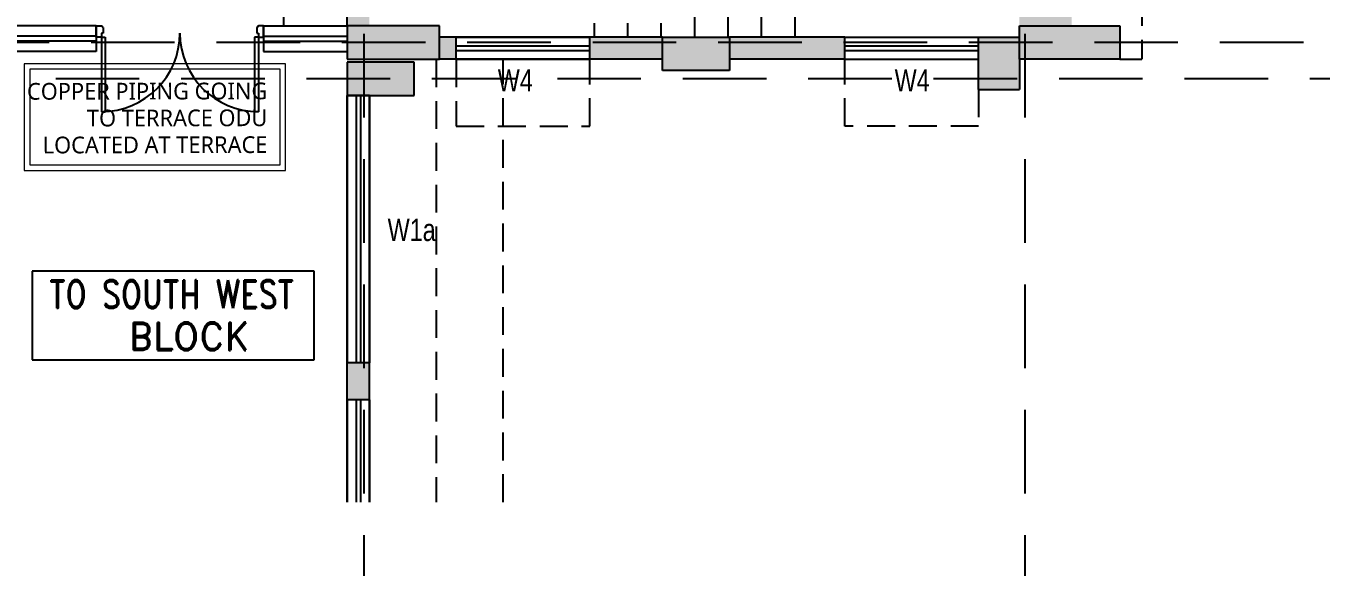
# Model space of a CAD drawing. Extents: x 11598203 to 11995143, y -3849975 to -3698974.
# Drawn here: x 11967118 to 11978736, y -3813728 to -3808871 of the extents above; entities that cross this region are included whole.
import ezdxf
from ezdxf.enums import TextEntityAlignment as Align

# ---------------------------------------------------------------- set-up
doc = ezdxf.new("R2010")
doc.units = 0
doc.header["$MEASUREMENT"] = 0
doc.linetypes.add('DASHED', pattern=[0.75, 0.5, -0.25])
doc.linetypes.add('HIDDEN', pattern=[0.375, 0.25, -0.125])
doc.layers.get('0').update_dxf_attribs({"linetype": 'CONTINUOUS'})
for name, color, linetype in [('GRID LINES', 9, 'CONTINUOUS'), ('HATCH', 7, 'CONTINUOUS'), ('SECTION', 8, 'CONTINUOUS')]:
    doc.layers.add(name, color=color, linetype=linetype)
doc.layers.add('MEP_HVAC_TEXT', color=7, linetype='CONTINUOUS', lineweight=0)
doc.styles.add('ARIAL', font='arial.ttf', dxfattribs={"width": 0.75})
doc.styles.add('RD', font='ROMAND')
doc.styles.get("Standard").update_dxf_attribs({"font": 'arial.ttf'})

# ---------------------------------------------------------------- blocks, each defined once
blk = doc.blocks.new('8TH FLOOR')
at = {"ltscale": 500}
for points in [[(-6729.999999988824, 5251.73913045926), (-6929.999999692664, 5251.73913045926), (-6929.999999690801, 299.9999999981374), (-6729.999999990687, 299.9999999976717)], [(-429.9999996982515, 664.9999999981374), (-699.9999997001141, 664.9999999981374), (-899.9999997001141, 664.9999999981374), (-899.9999997001141, 299.9999999981374), (-429.9999997001141, 299.9999999976717)], [(-5951.739130010828, 200), (-6101.739130310714, 200.0000000004657), (-6101.739130312577, 0), (-5951.739130010828, 0)], [(-4099.999999992549, 200.0000000004657), (-4751.739129714668, 200.0000000004657), (-4751.739129714668, 0), (-4099.999999992549, 0)], [(-2464.999999698251, 199.9999999995343), (-3499.999999992549, 200), (-3499.999999992549, 0), (-2464.999999698251, 0)], [(-899.9999997001141, 0), (-899.9999997019768, 200), (-1264.999999400228, 200), (-1264.999999402091, 0), (-1264.999999700114, -269.9999999995343), (-899.9999997001141, -269.9999999995343)]]:
    blk.add_hatch(color=8, dxfattribs=at).paths.add_polyline_path(points)
at = {"lineweight": -3, "ltscale": 500}
h = blk.add_hatch(color=8, dxfattribs=at)
h.paths.add_polyline_path([(-9929.999999685213, -2724.99999999674), (-10129.99999968708, -2724.999999996275), (-10129.99999968708, -3054.999999996275), (-9929.999999687076, -3054.999999996275)])
h.paths.add_polyline_path([(-6729.999999990687, -2724.999999996275), (-6929.999999690801, -2724.99999999674), (-6929.999999690801, -3054.999999995809), (-6729.999999990687, -3054.999999996275)])
at = {"layer": 'HATCH', "ltscale": 500}
h = blk.add_hatch(color=32, dxfattribs=at)
h.dxf.hatch_style = 1
h.paths.add_polyline_path([(-44309.99999993667, 10129.99999998417), (-44009.99999964237, 10129.99999998417), (-44009.99999964237, 9229.999999986961), (-44309.99999993667, 9229.999999986961)])
h.paths.add_polyline_path([(-6929.999999688938, 6229.99999998929), (-6629.999999688938, 6229.99999998929), (-6629.999999688938, 5251.73913045926), (-6929.999999688938, 5251.73913045926)])
h.paths.add_polyline_path([(-899.9999996982515, 6264.99999998929), (1.862645149230957e-09, 6264.99999998929), (1.862645149230957e-09, 5964.999999990221), (-899.9999996982515, 5964.999999990221)])
h.paths.add_polyline_path([(-31623.74347890913, -10479.99999998743), (-31023.74347890913, -10479.99999998743), (-31023.74347890913, -10779.9999999865), (-31623.74347890913, -10779.9999999865)])
h.paths.add_polyline_path([(-36804.99999965169, -13009.9999999837), (-36054.99999964982, -13009.9999999837), (-36054.99999964982, -13309.99999998324), (-36804.99999965169, -13309.99999998324)])
h.paths.add_polyline_path([(-26484.99999966472, 199.9999999990687), (-26184.99999996461, 199.9999999990687), (-26184.99999996461, -700.0008696326986), (-26484.99999966472, -700.0008696326986)])
h.paths.add_polyline_path([(-36354.99999994971, -17734.99913034542), (-36054.99999964982, -17734.99913034542), (-36054.99999964982, -18484.99999997485), (-36354.99999994971, -18484.99999997485)])
h.paths.add_polyline_path([(-4099.999999992549, 199.9999999995343), (-3499.999999992549, 200), (-3499.999999992549, -100), (-4099.999999992549, -100.0000000004657)])
h.paths.add_polyline_path([(-47739.99999963492, 18319.99999997579), (-46989.99999963678, 18319.99999997579), (-46989.99999963678, 18019.99999997439), (-47739.99999963492, 18019.99999997439)])
h.paths.add_polyline_path([(-47739.99999963492, 14789.99999997998), (-46839.99999963678, 14789.99999997998), (-46839.99999963678, 14489.99999997905), (-47739.99999963492, 14489.99999997905)])
h.paths.add_polyline_path([(-10758.26086936891, 299.9999999981374), (-9929.999999687076, 299.9999999981374), (-9929.999999687076, -9.313225746154785e-10), (-10758.26086936891, -9.313225746154785e-10)])
h.paths.add_polyline_path([(-36804.99999965169, -7679.999999991152), (-36054.99999964982, -7679.999999991152), (-36054.99999964982, -7979.999999990687), (-36804.99999965169, -7979.999999990687)])
h.paths.add_polyline_path([(-34514.99999965541, 900.0008696289733), (-34214.99999965355, 900.0008696289733), (-34214.99999965355, -9.313225746154785e-10), (-34514.99999965541, -9.313225746154785e-10)])
h.paths.add_polyline_path([(-40684.99999994412, 750.0008696299046), (-40384.99999964423, 750.0008696299046), (-40384.99999964423, -9.313225746154785e-10), (-40684.99999994412, -9.313225746154785e-10)])
h.paths.add_polyline_path([(-41009.99999964423, -25.00000000093132), (-40709.9999996461, -25.00000000093132), (-40709.9999996461, -775.0008696322329), (-41009.99999964423, -775.0008696322329)])
h.paths.add_polyline_path([(-47739.99999963492, 29189.99999996088), (-46989.99999963678, 29189.99999996088), (-46989.99999963678, 28889.99999995949), (-47739.99999963492, 28889.99999995949)])
h.paths.add_polyline_path([(-899.9999997001141, 29189.99999995902), (0, 29189.99999995902), (0, 28889.99999996042), (-899.9999997001141, 28889.99999996042)])
h.paths.add_polyline_path([(-47839.99999963678, 10129.99999998417), (-47539.99999993294, 10129.99999998417), (-47539.99999993294, 9229.99999998603), (-47839.99999963678, 9229.99999998603)])
h.paths.add_polyline_path([(-41009.99999964423, 750.0008696299046), (-40709.9999996461, 750.0008696299046), (-40709.9999996461, -9.313225746154785e-10), (-41009.99999964423, -9.313225746154785e-10)])
h.paths.add_polyline_path([(-999.9999999944121, 42919.99999993807), (-699.9999996963888, 42919.99999993807), (-699.9999996963888, 43898.26086947182), (-999.9999999944121, 43898.26086947182)])
h.paths.add_polyline_path([(-47739.99999963492, 21919.9999999702), (-46989.99999963678, 21919.9999999702), (-46989.99999963678, 21619.99999996973), (-47739.99999963492, 21619.99999996973)])
h.paths.add_polyline_path([(-19284.99999967404, 199.9999999990687), (-18984.9999996759, 199.9999999990687), (-18984.9999996759, -700.0008696326986), (-19284.99999967404, -700.0008696326986)])
h.paths.add_polyline_path([(-899.9999996982515, 49149.99999993155), (1.862645149230957e-09, 49149.99999993155), (1.862645149230957e-09, 48849.99999993294), (-899.9999996982515, 48849.99999993294)])
h.paths.add_polyline_path([(-899.9999997001141, 32789.9999999539), (0, 32789.9999999539), (0, 32489.9999999539), (-899.9999997001141, 32489.9999999539)])
h.paths.add_polyline_path([(-47739.99999963492, 25519.99999996601), (-46989.99999963678, 25519.99999996601), (-46989.99999963678, 25219.99999996461), (-47739.99999963492, 25219.99999996461)])
h.paths.add_polyline_path([(-15684.99999997579, 6229.999999991152), (-15384.99999967776, 6229.999999991152), (-15384.99999967776, 5329.999130359385), (-15684.99999997579, 5329.999130359385)])
h.paths.add_polyline_path([(-899.9999996982515, 25519.99999996414), (1.862645149230957e-09, 25519.99999996414), (1.862645149230957e-09, 25219.99999996461), (-899.9999996982515, 25219.99999996461)])
h.paths.add_polyline_path([(-39509.99999964796, -13009.9999999837), (-38759.99999964796, -13009.9999999837), (-38759.99999964796, -13309.99999998324), (-39509.99999964796, -13309.99999998324)])
h.paths.add_polyline_path([(-42694.99999964237, 39919.99999994319), (-42394.99999994226, 39919.99999994319), (-42394.99999994226, 39319.99913031235), (-42694.99999964237, 39319.99913031235)])
h.paths.add_polyline_path([(-47739.99999959394, 39919.99999994319), (-46839.99999963678, 39919.99999994319), (-46839.99999963678, 39619.99999994365), (-47739.99999959394, 39619.99999994365)])
h.paths.add_polyline_path([(-899.9999996963888, 39919.99999994319), (-99.99999999813735, 39919.99999994319), (-99.99999999813735, 39619.99999994319), (-899.9999996963888, 39619.99999994319)])
h.paths.add_polyline_path([(-4099.999999992549, 11189.99999998277), (-3401.09994309023, 11189.99999998277), (-3401.09994309023, 10889.99999998463), (-4099.999999992549, 10889.99999998463)])
h.paths.add_polyline_path([(-31623.74347890913, -7729.999999990687), (-31023.74347890913, -7729.999999990687), (-31023.74347890913, -8029.999999990221), (-31623.74347890913, -8029.999999990221)])
h.paths.add_polyline_path([(-44759.99999963865, -18184.99999997532), (-44009.99999964237, -18184.99999997532), (-44009.99999964237, -18484.99999997485), (-44759.99999963865, -18484.99999997485)])
h.paths.add_polyline_path([(-6929.999999690801, 299.9999999981374), (-6101.739130310714, 299.9999999981374), (-6101.739130310714, -9.313225746154785e-10), (-6929.999999690801, -9.313225746154785e-10)])
h.paths.add_polyline_path([(-899.9999996982515, 18319.99999997392), (1.862645149230957e-09, 18319.99999997392), (1.862645149230957e-09, 18019.99999997439), (-899.9999996982515, 18019.99999997439)])
h.paths.add_polyline_path([(-48040.00086926669, -18184.99999997532), (-47289.99999993481, -18184.99999997532), (-47289.99999993481, -18484.99999997485), (-48040.00086926669, -18484.99999997485)])
h.paths.add_polyline_path([(-42694.99999964237, 43520.00086956983), (-42394.99999994226, 43520.00086956983), (-42394.99999994226, 42919.99999993946), (-42694.99999964237, 42919.99999993946)])
h.paths.add_polyline_path([(-39509.99999964796, -10529.99999998696), (-38759.99999964796, -10529.99999998696), (-38759.99999964796, -10829.9999999865), (-39509.99999964796, -10829.9999999865)])
h.paths.add_polyline_path([(-42369.99999934621, 43520.00086956983), (-42069.99999964237, 43520.00086956983), (-42069.99999964237, 42919.99999993946), (-42369.99999934621, 42919.99999993946)])
h.paths.add_polyline_path([(-39509.99999964796, -7679.999999991152), (-38759.99999964796, -7679.999999991152), (-38759.99999964796, -7979.999999990687), (-39509.99999964796, -7979.999999990687)])
h.paths.add_polyline_path([(-46359.99999963865, 43820.00086941989), (-46059.99999993853, 43820.00086941989), (-46059.99999993853, 42919.99999993807), (-46359.99999963865, 42919.99999993807)])
h.paths.add_polyline_path([(-899.9999997038394, 299.9999999981374), (0, 299.9999999981374), (0, -4.656612873077393e-10), (-899.9999997038394, -4.656612873077393e-10)])
h.paths.add_polyline_path([(-28249.9999999553, 51450.00086941058), (-27950.00000025518, 51450.00086941058), (-27950.00000025518, 50549.99999992875), (-28249.9999999553, 50549.99999992875)])
h.paths.add_polyline_path([(-22219.99999996834, 51450.00086941198), (-21920.00000026822, 51450.00086941198), (-21920.00000026822, 50549.99999993015), (-22219.99999996834, 50549.99999993015)])
h.paths.add_polyline_path([(-44309.99999993667, 750.0008696299046), (-44009.99999964237, 750.0008696299046), (-44009.99999964237, -9.313225746154785e-10), (-44309.99999993667, -9.313225746154785e-10)])
h.paths.add_polyline_path([(-42369.99999934621, 39919.99999994319), (-42069.99999964237, 39919.99999994319), (-42069.99999964237, 39319.99913031235), (-42369.99999934621, 39319.99913031235)])
h.paths.add_polyline_path([(-31549.99999965541, 51450.00086941151), (-31249.9999999553, 51450.00086941151), (-31249.9999999553, 50549.99999992969), (-31549.99999965541, 50549.99999992969)])
h.paths.add_polyline_path([(-46359.99999963865, 49700.00086941384), (-46059.99999993481, 49700.00086941384), (-46059.99999993481, 48949.99999993155), (-46359.99999963865, 48949.99999993155)])
h.paths.add_polyline_path([(-42694.99999964237, 36319.99999994878), (-42394.99999994226, 36319.99999994878), (-42394.99999994226, 35719.99913031748), (-42694.99999964237, 35719.99913031748)])
h.paths.add_polyline_path([(-42369.99999934621, 35719.99913031748), (-42069.99999964237, 35719.99913031748), (-42069.99999964237, 36319.99999994785), (-42369.99999934621, 36319.99999994785)])
h.paths.add_polyline_path([(-44309.99999993667, 15239.99999997811), (-44009.99999964237, 15239.99999997811), (-44009.99999964237, 14489.99999997998), (-44309.99999993667, 14489.99999997998)])
h.paths.add_polyline_path([(-42694.99999964237, 49700.00086941384), (-42394.99999993853, 49700.00086941384), (-42394.99999993853, 48949.99999993155), (-42694.99999964237, 48949.99999993155)])
h.paths.add_polyline_path([(-44760.00086956844, -25.00000000093132), (-44009.99999964237, -25.00000000093132), (-44009.99999964237, -325.0000000004657), (-44760.00086956844, -325.0000000004657)])
h.paths.add_polyline_path([(-15684.99999997765, 199.9999999990687), (-15384.99999967963, 199.9999999990687), (-15384.99999967963, -700.0008696326986), (-15684.99999997765, -700.0008696326986)])
h.paths.add_polyline_path([(-39509.99999964796, -5199.999999994412), (-38759.99999964796, -5199.999999994412), (-38759.99999964796, -5499.999999993946), (-39509.99999964796, -5499.999999993946)])
h.paths.add_polyline_path([(-44309.99999993667, 6229.999999989755), (-44009.99999964237, 6229.999999989755), (-44009.99999964237, 5479.999130359851), (-44309.99999993667, 5479.999130359851)])
h.paths.add_polyline_path([(-36354.99999994971, -25.00000000093132), (-36054.99999964982, -25.00000000093132), (-36054.99999964982, -775.0008696322329), (-36354.99999994971, -775.0008696322329)])
h.paths.add_polyline_path([(-22884.99999967031, 199.9999999990687), (-22584.99999967031, 199.9999999990687), (-22584.99999967031, -700.0008696326986), (-22884.99999967031, -700.0008696326986)])
h.paths.add_polyline_path([(-899.9999997001141, 36319.99999994785), (1.862645149230957e-09, 36319.99999994785), (1.862645149230957e-09, 36019.99999994831), (-899.9999997001141, 36019.99999994831)])
h.paths.add_polyline_path([(-47739.99999963492, 32789.99999995483), (-46989.99999963678, 32789.99999995483), (-46989.99999963678, 32489.99999995437), (-47739.99999963492, 32489.99999995437)])
h.paths.add_polyline_path([(-6929.999999690801, -25.00000000093132), (-6329.999130060896, -25.00000000093132), (-6329.999130060896, -325.0000000004657), (-6929.999999690801, -325.0000000004657)])
h.paths.add_polyline_path([(-41009.99999964423, -17734.99913034542), (-40709.9999996461, -17734.99913034542), (-40709.9999996461, -18484.99999997485), (-41009.99999964423, -18484.99999997485)])
h.paths.add_polyline_path([(-36804.99999965169, -5199.999999994412), (-36054.99999964982, -5199.999999994412), (-36054.99999964982, -5499.999999993015), (-36804.99999965169, -5499.999999993015)])
h.paths.add_polyline_path([(-48015.00043445081, -25.00000000093132), (-47264.99956511892, -25.00000000093132), (-47264.99956511892, -325.0000000004657), (-48015.00043445081, -325.0000000004657)])
h.paths.add_polyline_path([(-10530.000869615, -25.00000000093132), (-9929.999999687076, -25.00000000093132), (-9929.999999687076, -325.0000000004657), (-10530.000869615, -325.0000000004657)])
h.paths.add_polyline_path([(-46839.99999963678, 36319.99999994878), (-47739.99999929406, 36319.99999994878), (-47739.99999929406, 36019.99999994971), (-46839.99999963678, 36019.99999994971)])
h.paths.add_polyline_path([(-34514.99999965541, 6229.999999991152), (-34214.99999965169, 6229.999999991152), (-34214.99999965169, 5329.999130359851), (-34514.99999965541, 5329.999130359851)])
h.paths.add_polyline_path([(-30084.999999661, 199.9999999990687), (-29784.99999965914, 199.9999999990687), (-29784.99999965914, -700.0008696326986), (-30084.999999661, -700.0008696326986)])
h.paths.add_polyline_path([(-36804.99999965169, -10529.99999998696), (-36054.99999964982, -10529.99999998696), (-36054.99999964982, -10829.9999999865), (-36804.99999965169, -10829.9999999865)])
h.paths.add_polyline_path([(-10229.99999998137, 6229.99999998929), (-9929.999999685213, 6229.99999998929), (-9929.999999685213, 5329.999130359385), (-10229.99999998137, 5329.999130359385)])
h.paths.add_polyline_path([(-899.9999997001141, 14789.99999997811), (0, 14789.99999997811), (0, 14489.99999997905), (-899.9999997001141, 14489.99999997905)])
h.paths.add_polyline_path([(-899.9999996982515, 9529.999999985565), (78.26086968556046, 9529.999999985565), (78.26086968556046, 9229.99999998603), (-899.9999996982515, 9229.99999998603)])
h.paths.add_polyline_path([(-39939.99999964423, 49850.00086956192), (-39639.99999964796, 49850.00086956192), (-39639.99999964796, 48949.99999993155), (-39939.99999964423, 48949.99999993155)])
edge = h.paths.add_edge_path()
edge.add_line((-19434.99999996834, 49850.00086941803), (-19434.99999996834, 48949.99999993201))
edge.add_line((-6929.999999690801, 9229.99999998603), (-5951.739130010828, 9229.99999998603))
edge.add_line((-41009.99999964423, 15239.99999997811), (-41009.99999964423, 14489.99999997905))
edge.add_line((-19134.99999967404, 42919.99999993946), (-19134.99999967217, 43820.00086941989))
edge.add_line((-40709.9999996461, 5479.999130359851), (-40709.9999996461, 6229.999999989755))
edge.add_line((-40684.99999994412, 6229.999999989755), (-40684.99999994412, 5479.999130359851))
h.paths.add_polyline_path([(-22219.99999967217, 9529.999999986496), (-21319.99913033843, 9529.999999986496), (-21319.99913033843, 9229.99999998603), (-22219.99999967217, 9229.99999998603)])
h.paths.add_polyline_path([(-37579.99999994598, 10129.99999998417), (-37279.99999964982, 10129.99999998417), (-37279.99999964982, 9230.000000179745), (-37579.99999994598, 9230.000000179745)])
h.paths.add_polyline_path([(-40684.99999994412, 9979.999999985565), (-40384.99999964423, 9979.999999985565), (-40384.99999964423, 9229.99999998603), (-40684.99999994412, 9229.99999998603)])
h.paths.add_polyline_path([(-40684.99999994412, 6229.999999989755), (-40384.99999964423, 6229.999999989755), (-40384.99999964423, 5479.999130359851), (-40684.99999994412, 5479.999130359851)])
h.paths.add_polyline_path([(-32228.26086933725, 9529.999999985565), (-31249.99999995343, 9529.999999985565), (-31249.99999995343, 9229.99999998603), (-32228.26086933725, 9229.99999998603)])
h.paths.add_polyline_path([(-30424.13043435104, 6229.999999990687), (-29445.86956496723, 6229.999999990687), (-29445.86956496723, 5929.999999990221), (-30424.13043435104, 5929.999999990221)])
h.paths.add_polyline_path([(-16860.00086900964, 9529.999999985565), (-15959.9999996759, 9529.999999985565), (-15959.9999996759, 9229.99999998603), (-16860.00086900964, 9229.99999998603)])
h.paths.add_polyline_path([(-28249.99999995902, 9529.999999986496), (-27271.73913027905, 9529.999999986496), (-27271.73913027905, 9229.99999998603), (-28249.99999995902, 9229.99999998603)])
h.paths.add_polyline_path([(-10830.00086931512, 9529.999999985565), (-9929.999999685213, 9529.999999985565), (-9929.999999685213, 9229.99999998603), (-10830.00086931512, 9229.99999998603)])
h.paths.add_polyline_path([(-41009.99999964423, 9979.999999985565), (-40709.9999996461, 9979.999999985565), (-40709.9999996461, 9229.99999998603), (-41009.99999964423, 9229.99999998603)])
h.paths.add_polyline_path([(-41009.99999964423, 6229.999999989755), (-40709.9999996461, 6229.999999989755), (-40709.9999996461, 5479.999130359851), (-41009.99999964423, 5479.999130359851)])
h.paths.add_polyline_path([(-16860.00086900964, 36319.99999994785), (-15959.9999996759, 36319.99999994785), (-15959.9999996759, 36019.99999994878), (-16860.00086900964, 36019.99999994878)], flags=16)
h.paths.add_polyline_path([(-22219.99999967217, 43520.00086956937), (-21919.99999967031, 43520.00086956937), (-21919.99999967031, 42919.9999999404), (-22219.99999967217, 42919.9999999404)], flags=16)
h.paths.add_polyline_path([(-22219.99999967217, 29189.99999995902), (-21319.99913033657, 29189.99999995902), (-21319.99913033657, 28889.99999995949), (-22219.99999967217, 28889.99999995949)], flags=16)
h.paths.add_polyline_path([(-25449.99999966286, 45379.9999999362), (-24849.99913003296, 45379.9999999362), (-24849.99913003296, 45079.99999993667), (-25449.99999966286, 45079.99999993667)], flags=16)
h.paths.add_polyline_path([(-25449.999999661, 43219.99999993946), (-24849.99913003296, 43219.99999993946), (-24849.99913003296, 42919.99999993993), (-25449.999999661, 42919.99999993993)], flags=16)
h.paths.add_polyline_path([(-16860.00086901151, 14789.99999997811), (-15959.9999996759, 14789.99999997811), (-15959.9999996759, 14489.99999997998), (-16860.00086901151, 14489.99999997998)], flags=16)
h.paths.add_polyline_path([(-41009.99999964423, 15239.99999997811), (-40709.9999996461, 15239.99999997811), (-40709.9999996461, 14489.99999997905), (-41009.99999964423, 14489.99999997905)], flags=16)
h.paths.add_polyline_path([(-31249.99999994598, 25219.99999994226), (-32150.00086928345, 25219.99999994226), (-32150.00086928345, 25519.99999996321), (-31249.99999994598, 25519.99999996321)], flags=16)
h.paths.add_polyline_path([(-38180.00086927973, 18319.99999997392), (-37279.99999965169, 18319.99999997392), (-37279.99999965169, 18019.99999997439), (-38180.00086927973, 18019.99999997439)], flags=16)
h.paths.add_polyline_path([(-31549.99999965355, 15089.99999997765), (-31249.99999995716, 15089.99999997765), (-31249.99999995716, 14189.99999997951), (-31549.99999965355, 14189.99999997951)], flags=16)
h.paths.add_polyline_path([(-38180.00086927973, 14789.99999997811), (-37279.99999965169, 14789.99999997811), (-37279.99999965169, 14489.99999997905), (-38180.00086927973, 14489.99999997905)], flags=16)
h.paths.add_polyline_path([(-22219.99999967217, 18319.99999997392), (-21319.99913033843, 18319.99999997392), (-21319.99913033843, 18019.99999997439), (-22219.99999967217, 18019.99999997439)], flags=16)
h.paths.add_polyline_path([(-40684.99999994412, 15239.99999997811), (-40384.99999964423, 15239.99999997811), (-40384.99999964423, 14489.99999997905), (-40684.99999994412, 14489.99999997905)], flags=16)
h.paths.add_polyline_path([(-38180.00086927973, 21919.99999996927), (-37279.99999965169, 21919.99999996927), (-37279.99999965169, 21619.99999996973), (-38180.00086927973, 21619.99999996973)], flags=16)
h.paths.add_polyline_path([(-16860.00086900778, 32789.9999999539), (-15959.9999996759, 32789.9999999539), (-15959.9999996759, 32489.99999995437), (-16860.00086900778, 32489.99999995437)], flags=16)
h.paths.add_polyline_path([(-16860.00086900964, 21919.99999996927), (-15959.9999996759, 21919.99999996927), (-15959.9999996759, 21619.99999996973), (-16860.00086900964, 21619.99999996973)], flags=16)
h.paths.add_polyline_path([(-16860.00086901151, 25519.99999996508), (-15959.99999967776, 25519.99999996508), (-15959.99999967776, 25219.99999996414), (-16860.00086901151, 25219.99999996414)], flags=16)
h.paths.add_polyline_path([(-13359.99999968149, 11189.99999998324), (-12759.99999968335, 11189.99999998324), (-12759.99999968335, 10889.99999998324), (-13359.99999968149, 10889.99999998324)], flags=16)
h.paths.add_polyline_path([(-6929.999999690801, 29189.99999995902), (-6029.999130355194, 29189.99999995902), (-6029.999130355194, 28889.99999995949), (-6929.999999690801, 28889.99999995949)], flags=16)
h.paths.add_polyline_path([(-10830.00086931698, 29189.99999995902), (-9929.999999685213, 29189.99999995902), (-9929.999999685213, 28889.99999995949), (-10830.00086931698, 28889.99999995949)], flags=16)
h.paths.add_polyline_path([(-28249.99999995716, 22219.99999996834), (-27949.999999661, 22219.99999996834), (-27949.999999661, 21319.99999997066), (-28249.99999995716, 21319.99999997066)], flags=16)
h.paths.add_polyline_path([(-22219.99999967031, 21919.99999996927), (-21319.99913033657, 21919.99999996927), (-21319.99913033657, 21619.99999996973), (-22219.99999967031, 21619.99999996973)], flags=16)
h.paths.add_polyline_path([(-6929.999999690801, 9529.999999985565), (-5951.739130010828, 9529.999999985565), (-5951.739130010828, 9229.99999998603), (-6929.999999690801, 9229.99999998603)], flags=16)
h.paths.add_polyline_path([(-31549.99999965541, 22219.99999996787), (-31249.9999999553, 22219.99999996787), (-31249.9999999553, 21319.99999997066), (-31549.99999965541, 21319.99999997066)], flags=16)
h.paths.add_polyline_path([(-10229.99999998324, 22219.99999996787), (-9929.999999685213, 22219.99999996787), (-9929.999999685213, 21319.9999999702), (-10229.99999998324, 21319.9999999702)], flags=16)
h.paths.add_polyline_path([(-28249.99999995902, 29189.99999995949), (-27349.99913002923, 29189.99999995949), (-27349.99913002923, 28889.99999995902), (-28249.99999995902, 28889.99999995902)], flags=16)
h.paths.add_polyline_path([(-15132.49999967963, 43219.999999939), (-14232.49999967963, 43219.999999939), (-14232.49999967963, 42919.99999993993), (-15132.49999967963, 42919.99999993993)], flags=16)
h.paths.add_polyline_path([(-10829.9999999851, 43219.999999939), (-9929.999999685213, 43219.999999939), (-9929.999999685213, 42919.99999993946), (-10829.9999999851, 42919.99999993946)], flags=16)
h.paths.add_polyline_path([(-6929.999999688938, 43219.999999939), (-6029.999999688938, 43219.999999939), (-6029.999999688938, 42919.99999993434), (-6929.999999688938, 42919.99999993434)], flags=16)
h.paths.add_polyline_path([(-22219.99999967031, 25519.99999996414), (-21319.99913033657, 25519.99999996414), (-21319.99913033657, 25219.99999996414), (-22219.99999967031, 25219.99999996414)], flags=16)
h.paths.add_polyline_path([(-28249.99999995902, 25519.99999996554), (-27349.99913003109, 25519.99999996554), (-27349.99913003109, 25219.99999996508), (-28249.99999995902, 25219.99999996508)], flags=16)
h.paths.add_polyline_path([(-34679.99999965355, 11189.99999998417), (-34079.99999995157, 11189.99999998417), (-34079.99999995157, 10889.99999998417), (-34679.99999965355, 10889.99999998417)], flags=16)
h.paths.add_polyline_path([(-22219.99999996834, 36319.99999994691), (-21319.99913033471, 36319.99999994691), (-21319.99913033471, 36019.99999994878), (-22219.99999996834, 36019.99999994878)], flags=16)
h.paths.add_polyline_path([(-38180.00086927973, 25519.99999996414), (-37279.99999965169, 25519.99999996414), (-37279.99999965169, 25219.99999996461), (-38180.00086927973, 25219.99999996461)], flags=16)
h.paths.add_polyline_path([(-6929.999999688938, 25519.99999996414), (-6029.999130355194, 25519.99999996414), (-6029.999130355194, 25219.99999996461), (-6929.999999688938, 25219.99999996461)], flags=16)
h.paths.add_polyline_path([(-10830.00086931512, 25519.99999996414), (-9929.999999687076, 25519.99999996414), (-9929.999999687076, 25219.99999996461), (-10830.00086931512, 25219.99999996461)], flags=16)
h.paths.add_polyline_path([(-6929.999999688938, 22219.9999999688), (-6629.999999690801, 22219.9999999688), (-6629.999999690801, 21319.9999999702), (-6929.999999688938, 21319.9999999702)], flags=16)
h.paths.add_polyline_path([(-28249.99999995902, 18619.99997908762), (-27949.99999966286, 18619.99997908762), (-27949.99999966286, 17719.99999997485), (-28249.99999995902, 17719.99999997485)], flags=16)
h.paths.add_polyline_path([(-6929.999999687076, 15089.99999997718), (-6629.999999688938, 15089.99999997718), (-6629.999999688938, 14189.99999997951), (-6929.999999687076, 14189.99999997951)], flags=16)
h.paths.add_polyline_path([(-22219.99999967031, 32789.99999995437), (-21319.99913033657, 32789.99999995437), (-21319.99913033657, 32489.99999995437), (-22219.99999967031, 32489.99999995437)], flags=16)
h.paths.add_polyline_path([(-10229.99999998324, 33089.99999995343), (-9929.999999685213, 33089.99999995343), (-9929.999999685213, 32189.9999999553), (-10229.99999998324, 32189.9999999553)], flags=16)
h.paths.add_polyline_path([(-6929.999999688938, 33089.99999995343), (-6629.999999688938, 33089.99999995343), (-6629.999999688938, 32189.9999999553), (-6929.999999688938, 32189.9999999553)], flags=16)
h.paths.add_polyline_path([(-32150.00086928532, 29189.99999995856), (-31249.9999999553, 29189.99999995856), (-31249.9999999553, 28889.99999995949), (-32150.00086928532, 28889.99999995949)], flags=16)
h.paths.add_polyline_path([(-16860.00086900964, 29189.99999995902), (-15959.9999996759, 29189.99999995902), (-15959.9999996759, 28888.46057634568), (-16860.00086900964, 28888.46057634568)], flags=16)
h.paths.add_polyline_path([(-38180.00086927973, 29189.99999995902), (-37279.99999965169, 29189.99999995902), (-37279.99999965169, 28889.99999995949), (-38180.00086927973, 28889.99999995949)], flags=16)
h.paths.add_polyline_path([(-23224.13043435849, 6229.999999991152), (-22245.86956527643, 6229.999999991152), (-22245.86956527643, 5929.999999989755), (-23224.13043435849, 5929.999999989755)], flags=16)
h.paths.add_polyline_path([(-31549.99999965727, 18619.99999997392), (-31249.99999995716, 18619.99999997392), (-31249.99999995716, 17719.99999997532), (-31549.99999965727, 17719.99999997532)], flags=16)
h.paths.add_polyline_path([(-35694.99999965169, 48949.99999993155), (-35394.99999994785, 48949.99999993155), (-35394.99999994785, 49750.00086956238), (-35694.99999965169, 49750.00086956238)], flags=16)
h.paths.add_polyline_path([(-6929.999999688938, 36619.99999994924), (-6629.999999688938, 36619.99999994924), (-6629.999999688938, 35719.99999994924), (-6929.999999688938, 35719.99999994924)], flags=16)
h.paths.add_polyline_path([(-31549.99999965727, 45980.00086941849), (-31249.99999995716, 45980.00086941849), (-31249.99999995716, 45079.99999993667), (-31549.99999965727, 45079.99999993667)], flags=16)
h.paths.add_polyline_path([(-16860.00086901151, 39919.99999994365), (-15959.9999996759, 39919.99999994365), (-15959.9999996759, 39619.99999994365), (-16860.00086901151, 39619.99999994365)], flags=16)
h.paths.add_polyline_path([(-22219.99999967031, 45980.00086941803), (-21919.9999999702, 45980.00086941803), (-21919.9999999702, 45079.9999999362), (-22219.99999967031, 45079.9999999362)], flags=16)
h.paths.add_polyline_path([(-35694.99999965169, 43820.00086942129), (-35394.99999995157, 43820.00086942129), (-35394.99999995157, 42919.99999993946), (-35694.99999965169, 42919.99999993946)], flags=16)
h.paths.add_polyline_path([(-19434.99999967217, 43820.00086941989), (-19134.99999997206, 43820.00086941989), (-19135.00000026636, 42919.99999991478), (-19434.99999996647, 42919.99999991478)], flags=16)
h.paths.add_polyline_path([(-38180.00086927973, 39919.99999994319), (-37279.99999965169, 39919.99999994319), (-37279.99999965169, 39619.99999994319), (-38180.00086927973, 39619.99999994319)], flags=16)
h.paths.add_polyline_path([(-28249.99999995716, 39919.99999994319), (-27271.73913027905, 39919.99999994319), (-27271.73913027905, 39619.99999994365), (-28249.99999995716, 39619.99999994365)], flags=16)
h.paths.add_polyline_path([(-39939.99999964423, 43820.00086942082), (-39639.99999994412, 43820.00086942082), (-39639.99999994412, 42919.999999939), (-39939.99999964423, 42919.999999939)], flags=16)
h.paths.add_polyline_path([(-10229.9999999851, 49850.00086941384), (-9930.000000284985, 49850.00086941384), (-9930.000000284985, 48949.99999993201), (-10229.9999999851, 48949.99999993201)], flags=16)
h.paths.add_polyline_path([(-31549.99999965541, 43820.00086942129), (-31249.9999999553, 43820.00086942129), (-31249.9999999553, 42919.99999993946), (-31549.99999965541, 42919.99999993946)], flags=16)
h.paths.add_polyline_path([(-14832.49999997765, 49850.00086941384), (-14532.50000027753, 49850.00086941384), (-14532.50000027753, 48949.99999993201), (-14832.49999997765, 48949.99999993201)], flags=16)
h.paths.add_polyline_path([(-6929.999999688938, 39919.99999994319), (-6029.999130355194, 39919.99999994319), (-6029.999130355194, 39619.99999994365), (-6929.999999688938, 39619.99999994365)], flags=16)
h.paths.add_polyline_path([(-31549.99999965541, 33089.99999995343), (-31249.99999995716, 33089.99999995343), (-31249.99999995716, 32189.99999995483), (-31549.99999965541, 32189.99999995483)], flags=16)
h.paths.add_polyline_path([(-38180.00086927973, 36319.99999994971), (-37279.99999965169, 36319.99999994971), (-37279.99999965169, 36019.99999994878), (-38180.00086927973, 36019.99999994878)], flags=16)
h.paths.add_polyline_path([(-19434.99999996834, 49850.00086941803), (-19135.00000026822, 49850.00086941803), (-19135.00000026822, 48949.9999999362), (-19434.99999996834, 48949.9999999362)], flags=16)
h.paths.add_polyline_path([(-10830.00086932816, 39919.99999994319), (-9929.99999966845, 39919.99999994319), (-9929.999999657273, 39619.99999994319), (-10830.00086931698, 39619.99999994319)], flags=16)
h.paths.add_polyline_path([(-6929.999999687076, 49850.00086941384), (-6629.999999986961, 49850.00086941384), (-6629.999999986961, 48949.99999993201), (-6929.999999687076, 48949.99999993201)], flags=16)
h.paths.add_polyline_path([(-19624.1304346621, 6229.999999989755), (-18645.86956498213, 6229.999999989755), (-18645.86956498213, 5929.999999990687), (-19624.1304346621, 5929.999999990687)], flags=16)
h.paths.add_polyline_path([(-22219.99999967031, 39919.99999994319), (-21319.99913033657, 39919.99999994319), (-21319.99913033657, 39619.99999994365), (-22219.99999967031, 39619.99999994365)], flags=16)
h.paths.add_polyline_path([(-22219.99999996834, 14789.99999997905), (-21319.99913033843, 14789.99999997905), (-21319.99913033843, 14489.99999997905), (-22219.99999996834, 14489.99999997905)], flags=16)
h.paths.add_polyline_path([(-28249.99999995716, 36619.99999994924), (-27949.99999965914, 36619.99999994924), (-27949.99999965914, 35719.99999994924), (-28249.99999995716, 35719.99999994924)], flags=16)
h.paths.add_polyline_path([(-16860.00086900964, 18319.99999997392), (-15959.9999996759, 18319.99999997392), (-15959.9999996759, 18019.99999997439), (-16860.00086900964, 18019.99999997439)], flags=16)
h.paths.add_polyline_path([(-31549.99999965541, 35719.99999994924), (-31249.99999996088, 35719.99999994924), (-31249.99999996088, 36617.57461917354), (-31549.99999965541, 36617.57461917354)], flags=16)
h.paths.add_polyline_path([(-10229.9999999851, 18619.99999997346), (-9929.999999687076, 18619.99999997346), (-9929.999999687076, 17719.99999997579), (-10229.9999999851, 17719.99999997579)], flags=16)
h.paths.add_polyline_path([(-28249.99999995716, 15089.99999997765), (-27949.999999661, 15089.99999997765), (-27949.999999661, 14189.99999997951), (-28249.99999995716, 14189.99999997951)], flags=16)
h.paths.add_polyline_path([(-6929.999999690801, 18619.99999997346), (-6629.999999690801, 18619.99999997346), (-6629.999999690801, 17719.99999997485), (-6929.999999690801, 17719.99999997485)], flags=16)
h.paths.add_polyline_path([(-32228.26086933538, 39919.99999994319), (-31249.9999999553, 39919.99999994319), (-31249.9999999553, 39619.99999994319), (-32228.26086933538, 39619.99999994319)], flags=16)
h.paths.add_polyline_path([(-10229.99999998324, 15089.99999997811), (-9929.999999687076, 15089.99999997811), (-9929.999999687076, 14189.99999997951), (-10229.99999998324, 14189.99999997951)], flags=16)
h.paths.add_polyline_path([(-28249.99999995716, 33089.99999995343), (-27949.999999661, 33089.99999995343), (-27949.999999661, 32189.99999995483), (-28249.99999995716, 32189.99999995483)], flags=16)
h.paths.add_polyline_path([(-38180.00086927973, 32789.9999999539), (-37279.99999994785, 32789.9999999539), (-37279.99999994785, 32489.99999995437), (-38180.00086927973, 32489.99999995437)], flags=16)
h.paths.add_polyline_path([(-10229.99999998324, 36619.99999994924), (-9929.999999685213, 36619.99999994924), (-9929.999999685213, 35719.99999994971), (-10229.99999998324, 35719.99999994971)], flags=16)
at = {"color": 8, "linetype": 'DASHED', "lineweight": 25, "ltscale": 500}
for p, q in [((200.0000002998859, 50049.99999993108), (200.0000002998859, 0)), ((-4714.999999694526, 2199.99999999674), (-4714.999999694526, 200)), ((-4414.999999994412, 2199.99999999674), (-4414.999999994412, 200)), ((-4114.999999696389, 2199.99999999674), (-4114.999999696389, 200)), ((-5951.739130010828, 0), (-5951.739130010828, -599.9999999990687)), ((-5529.999999692664, -3973.854593872093), (-5529.999999692664, 0)), ((-4751.739130310714, -599.9999999990687), (-4751.739130310714, 0)), ((-2464.999999698251, -599.9999999990687), (-2464.999999698251, 0)), ((0, 0), (200.0000002998859, 0)), ((-6129.999999694526, -9.313225746154785e-10), (-6129.999999694526, -3973.854593872093)), ((-1264.999999700114, -270), (-1264.999999700114, -599.9999999990687)), ((-5951.739130010828, -599.9999999990687), (-4751.739130310714, -599.9999999990687)), ((-1264.999999700114, -599.9999999990687), (-2464.999999698251, -599.9999999990687))]:
    blk.add_line(p, q, dxfattribs=at)
at = {"color": 8, "lineweight": 25}
for p, q in [((-7501.345705332235, 5251.739130459726), (-7501.345705332235, 299.9999999981374)), ((-6929.999999688938, 299.9999999981374), (-6929.999999688938, 5251.739130459726)), ((-3814.999999694526, 2199.99999999674), (-3814.999999694526, 200)), ((-3514.999999696389, 2199.99999999674), (-3514.999999696389, 200)), ((-3214.999999696389, 2199.99999999674), (-3214.999999696389, 200)), ((-2914.999999996275, 2199.99999999674), (-2914.999999996275, 200)), ((-9179.999999688938, 299.9999999981374), (-9929.999999687076, 299.9999999981374)), ((-9179.999999688938, 299.9999999981374), (-9179.999999688938, 69.99999999860302)), ((-9179.999999688938, 200.0000000214204), (-9179.999999688938, 299.9999999981374)), ((-9179.999999688938, 299.9999999981374), (-9134.999999698251, 299.9999999981374)), ((-9134.999999698251, 299.9999999981374), (-9134.999999698251, 297.499999998603)), ((-9119.999999701977, 235.0000000135042), (-9134.999999698251, 235.0000000135042)), ((-9134.999999698251, 235.0000000135042), (-9134.999999698251, 200.0000000214204)), ((-9119.999999701977, 285.0000000018626), (-9122.499999701977, 285.0000000018626)), ((-9119.999999701977, 285.0000000018626), (-9119.999999701977, 235.0000000135042)), ((-7740.000000024214, 285.0000000018626), (-7737.500000024214, 285.0000000018626)), ((-7740.000000024214, 285.0000000018626), (-7740.000000024214, 235.0000000135042)), ((-7740.000000024214, 235.0000000135042), (-7725.000000026077, 235.0000000135042)), ((-7680.000000037253, 299.9999999981374), (-7725.000000026077, 299.9999999981374)), ((-7725.000000026077, 299.9999999981374), (-7725.000000026077, 297.499999998603)), ((-7725.000000026077, 235.0000000135042), (-7725.000000026077, 200.0000000214204)), ((-7679.999999690801, 299.9999999981374), (-6929.999999690801, 299.9999999981374)), ((-7679.999999690801, 299.9999999981374), (-7679.999999690801, 69.99999999860302)), ((-7680.000000037253, 200.0000000214204), (-7680.000000037253, 299.9999999981374)), ((-7501.345705332235, 299.9999999981374), (-6929.999999688938, 299.9999999981374)), ((-6101.739130310714, 299.9999999981374), (-6929.999999690801, 299.9999999981374)), ((-6929.999999690801, 299.9999999981374), (-6929.999999690801, -9.313225746154785e-10)), ((-6101.739130310714, -9.313225746154785e-10), (-6101.739130310714, 299.9999999981374)), ((-9179.999999688938, 207.9999999692664), (-9929.999999687076, 207.9999999692664)), ((-9179.999999688938, 162.0000000293367), (-9929.999999687076, 162.0000000293367)), ((-9134.999999698251, 200.0000000214204), (-9179.999999688938, 200.0000000214204)), ((-9134.999999698251, 200.0000000214204), (-9134.999999698251, -469.999999822583)), ((-9134.999999698251, 200.0000000214204), (-9099.999999707565, 200.0000000214204)), ((-9099.999999707565, 200.0000000214204), (-9099.999999707565, -469.999999822583)), ((-7760.000000018626, 200.0000000214204), (-7760.000000018626, -469.999999822583)), ((-7725.000000026077, 200.0000000214204), (-7760.000000018626, 200.0000000214204)), ((-7725.000000026077, 200.0000000214204), (-7680.000000037253, 200.0000000214204)), ((-7725.000000026077, 200.0000000214204), (-7725.000000026077, -469.999999822583)), ((-7679.999999690801, 207.9999999692664), (-6929.999999690801, 207.9999999692664)), ((-7679.999999690801, 162.0000000293367), (-6929.999999690801, 162.0000000293367)), ((-4099.999999994412, 200), (-6101.739130310714, 200)), ((-5951.739130010828, 0), (-5951.739130010828, 199.9999999995343)), ((-5951.739130010828, 199.9999999995343), (-4751.739129714668, 199.9999999995343)), ((-5951.739130010828, 119.9999999995343), (-4751.739129714668, 119.9999999995343)), ((-4751.739129714668, 0), (-4751.739129714668, 199.9999999995343)), ((-2464.999999698251, 200), (-3499.999999994412, 200)), ((-2464.999999698251, 0), (-2464.999999698251, 199.9999999995343)), ((-2464.999999698251, 199.9999999995343), (-1264.999999402091, 199.9999999995343)), ((-2464.999999698251, 119.9999999995343), (-1264.999999402091, 119.9999999995343)), ((-1264.999999700114, 200), (-899.9999997001141, 200)), ((-1264.999999402091, 0), (-1264.999999402091, 199.9999999995343)), ((-9179.999999688938, 69.99999999860302), (-9929.999999687076, 69.99999999860302)), ((-7679.999999690801, 69.99999999860302), (-6929.999999690801, 69.99999999860302)), ((-4099.999999994412, 0), (-6101.739130310714, 0)), ((-5951.739130010828, 80), (-4751.739129714668, 80)), ((-5951.739130010828, 0), (-4751.739129714668, 0)), ((-2464.999999698251, 0), (-3499.999999994412, 0)), ((-2464.999999698251, 80), (-1264.999999402091, 80)), ((-2464.999999698251, 0), (-1264.999999402091, 0)), ((-1264.999999700114, -270), (-1264.999999700114, 0)), ((-899.9999997001141, 0), (-899.9999997001141, -270)), ((-6929.999999690801, -9.313225746154785e-10), (-6101.739130310714, -9.313225746154785e-10)), ((-6329.999130060896, -25.00000000093132), (-6929.999999690801, -25.00000000093132)), ((-6929.999999690801, -25.00000000093132), (-6929.999999690801, -325.0000000004657)), ((-6329.999130060896, -325.0000000004657), (-6329.999130060896, -25.00000000093132)), ((-6929.999999690801, -3973.854593872093), (-6929.999999690801, -325.0000000004657)), ((-6729.999999990687, -324.9999999995343), (-6929.999999990687, -324.9999999995343)), ((-6929.999999990687, -324.9999999995343), (-6929.999999990687, -2724.999999996275)), ((-6929.999999690801, -325.0000000004657), (-6329.999130060896, -325.0000000004657)), ((-6849.999999990687, -324.9999999995343), (-6849.999999990687, -2724.999999996275)), ((-6809.999999990687, -324.9999999995343), (-6809.999999990687, -2724.999999996275)), ((-6729.999999990687, -3973.854593872093), (-6729.999999990687, -325.0000000004657)), ((-6729.999999990687, -324.9999999995343), (-6729.999999990687, -2724.999999996275)), ((-1264.999999700114, -270), (-899.9999997001141, -270)), ((-9134.999999698251, -469.999999822583), (-9099.999999707565, -469.999999822583)), ((-7725.000000026077, -469.999999822583), (-7760.000000018626, -469.999999822583)), ((-7225.787158897147, -1901.835808751639), (-9754.733578249812, -1901.835808751639)), ((-9754.733578249812, -1901.835808751639), (-9754.733578249812, -2697.961230572779)), ((-7225.787158897147, -2697.961230572779), (-7225.787158897147, -1901.835808751639)), ((-9754.733578249812, -2697.961230572779), (-7225.787158897147, -2697.961230572779)), ((-6729.999999990687, -2724.999999996275), (-6929.999999990687, -2724.999999996275)), ((-6729.999999990687, -3054.999999995809), (-6929.999999990687, -3054.999999995809)), ((-6929.999999990687, -3054.999999995809), (-6929.999999990687, -3973.854593872093)), ((-6849.999999990687, -3054.999999995809), (-6849.999999990687, -3973.854593872093)), ((-6809.999999990687, -3054.999999995809), (-6809.999999990687, -3973.854593872093)), ((-6729.999999990687, -3054.999999995809), (-6729.999999990687, -3973.854593872093))]:
    blk.add_line(p, q, dxfattribs=at)
at = {"color": 8, "lineweight": 25, "ltscale": 500}
for p, q in [((-899.9999997038394, 299.9999999981374), (1.862645149230957e-09, 299.9999999981374)), ((-899.9999996963888, -9.313225746154785e-10), (-899.9999997038394, 299.9999999981374)), ((1.862645149230957e-09, 299.9999999981374), (0, -4.656612873077393e-10)), ((-4099.999999992549, 199.999999998603), (-3499.999999992549, 199.9999999990687)), ((-4099.999999992549, -100), (-4099.999999992549, 199.999999998603)), ((-3499.999999992549, 199.9999999990687), (-3499.999999992549, -100)), ((-3499.999999992549, -100), (-4099.999999992549, -100)), ((0, -4.656612873077393e-10), (-899.9999996963888, -9.313225746154785e-10))]:
    blk.add_line(p, q, dxfattribs=at)
at = {"color": 8}
for centre, radius, start, end in [((-9134.999999698251, 285.0000000018626), 12.49999999708962, 0, 90), ((-9134.999999698251, 235.0000000135042), 704.9999998358544, 270, 0), ((-7725.000000026077, 235.0000000135042), 704.9999998358544, 180, 270), ((-7725.000000026077, 285.0000000018626), 12.49999999708962, 90, 180)]:
    blk.add_arc(centre, radius, start, end, dxfattribs=at)
at = {"layer": 'GRID LINES', "color": 138, "linetype": 'HIDDEN', "ltscale": 3000}
for p, q in [((-6779.999999688938, 55353.8588872659), (-6779.999999688938, -16425.10462607117)), ((-849.9999998454005, 55353.8588872659), (-849.9999998454005, -16425.10462607117)), ((5022.752088187262, 149.999999998603), (-57948.54704729095, 149.999999998603)), ((3580.752088187262, -174.9999999995343), (-56072.54704729095, -174.9999999995343))]:
    blk.add_line(p, q, dxfattribs=at)
at = {"color": 8, "lineweight": 20, "style": 'ARIAL', "width": 0.75}
for s, p in [('W4', (-5578.730187110603, -288.5603237147443)), ('W4', (-2018.596660193056, -288.5603237147443)), ('W1a', (-6566.619263280183, -1630.558093426749))]:
    blk.add_text(s, height=199.9999999997244, dxfattribs=at).set_placement(p)
at = {"color": 8, "lineweight": 20, "style": 'RD', "width": 0.8}
blk.add_text('TO SOUTH WEST', height=250.0025000246557, dxfattribs=at).set_placement((-8504.785443533212, -2233.291916099377), align=Align.CENTER)
at = {"color": 8, "lineweight": 20, "style": 'RD'}
blk.add_text('BLOCK', height=250.0025000246557, dxfattribs=at).set_placement((-8347.467412937433, -2611.134580816608), align=Align.CENTER)

msp = doc.modelspace()

# ---------------------------------------------------------------- linework, layer by layer
at = {"layer": 'MEP_HVAC_TEXT'}
for points in [[(11969447.60619674, -3809210.313197801), (11967102.86345255, -3809210.313197801), (11967102.86345255, -3810169.248291239), (11969447.60619674, -3810169.248291239)], [(11969397.60619674, -3809260.313197801), (11967152.86345255, -3809260.313197801), (11967152.86345255, -3810119.248291239), (11969397.60619674, -3810119.248291239)]]:
    msp.add_lwpolyline(points, close=True, dxfattribs=at)

# ---------------------------------------------------------------- block references
at = {"layer": 'SECTION', "color": 0, "ltscale": 500}
msp.add_blockref('8TH FLOOR', (11976929.17506828, -3809171.260421205), dxfattribs=at)

# ---------------------------------------------------------------- texts
at = {"layer": 'MEP_HVAC_TEXT', "insert": (11969282.76238388, -3809379.746006733, -100719.6227432332), "char_height": 150, "width": 2233.01816983521, "attachment_point": 3, "rotation": 0.10497129587398313, "line_spacing_factor": 0.9638554216867468}
msp.add_mtext('{\\fTrebuchet MS|b0|i0|c0|p34;\\C5;COPPER\\C256; PIPING GOING TO TERRACE ODU LOCATED AT TERRACE\\P}', dxfattribs=at)

doc.saveas('drawing.dxf')
